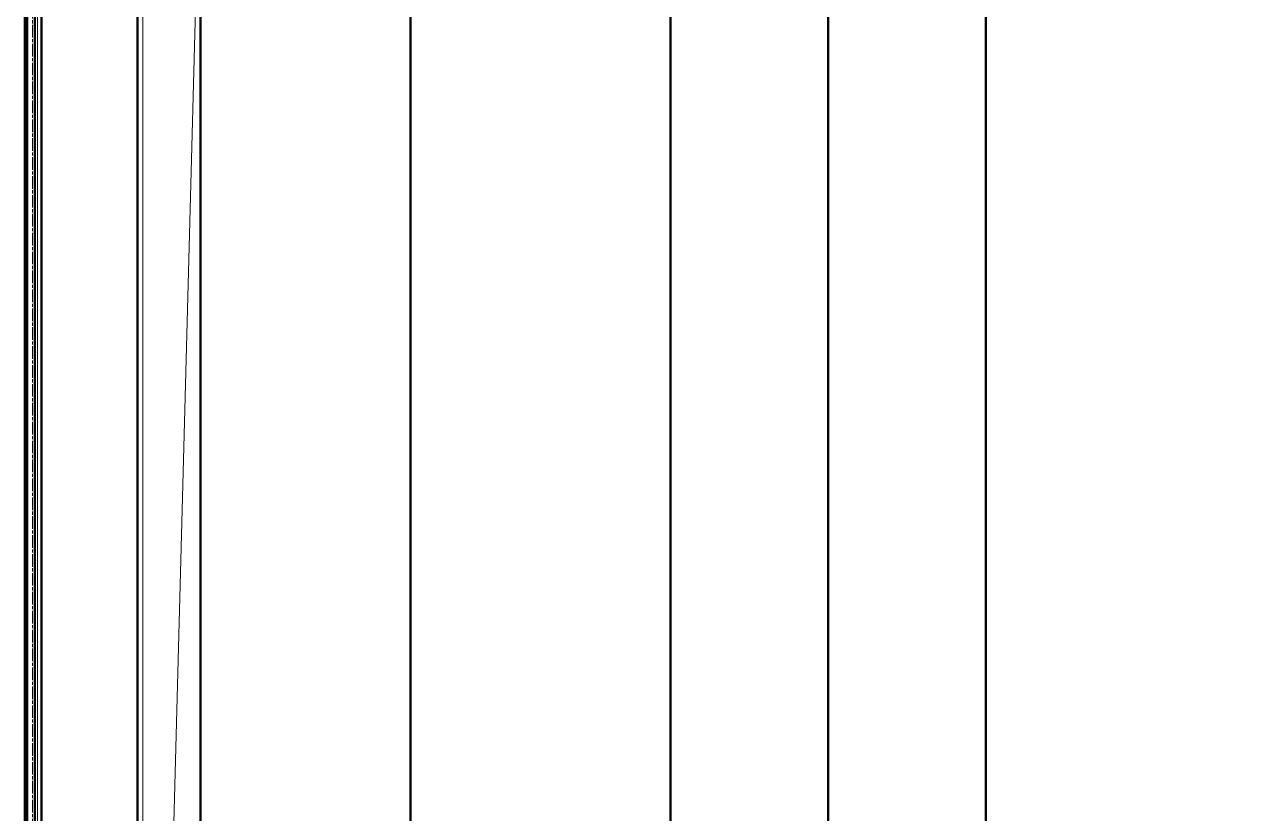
# Model space of a CAD drawing. Header units: metres. Extents: x -20317 to 2216, y -10281 to 3094.
# Drawn here: x -4064.7 to -3947, y -1614 to -1538.9 of the extents above; entities that cross this region are included whole.
import ezdxf

# ---------------------------------------------------------------- set-up
doc = ezdxf.new("R2010")
doc.units = ezdxf.units.M
doc.header["$MEASUREMENT"] = 0
for name, pattern in [('AM_ISO08W050', [18, 12, -1.5, 3, -1.5]), ('AM_ISO09W050', [22.5, 12, -1.5, 3, -1.5, 3, -1.5]), ('Amconstr', [9999, 9999, 0])]:
    doc.linetypes.add(name, pattern=pattern)
doc.layers.get('0').update_dxf_attribs({"color": 30, "lineweight": 0})
for name, color, linetype, lineweight in [('AM_CL', 1, 'Amconstr', 25), ('shaft', 3, 'Continuous', 20), ('SSN_Lift-AM_0', 7, 'Continuous', 50), ('SSN_PBC-AM_0', 5, 'Continuous', 50), ('SSN_PBC-AM_11', 9, 'AM_ISO09W050', 18), ('SSN_Signalgeber-AM_0', 3, 'Continuous', 50), ('SSN_SLT-AM_0', 1, 'Continuous', 50)]:
    doc.layers.add(name, color=color, linetype=linetype, lineweight=lineweight)
doc.layers.add('SSN_PBC-AM_7', color=5, linetype='AM_ISO08W050', lineweight=18, plot=False)

# ---------------------------------------------------------------- blocks, each defined once
blk = doc.blocks.new('LPBC_3190_D')
at = {"layer": 'AM_CL'}
blk.add_point((1700, 0), dxfattribs=at)
at = {"layer": 'SSN_PBC-AM_0'}
blk.add_line((1595, -511), (1595, 511), dxfattribs=at)
at = {"layer": 'SSN_PBC-AM_7'}
blk.add_line((1695, 511), (1695, -511), dxfattribs=at)
blk = doc.blocks.new('Lift_20-024-10000')
at = {"layer": 'SSN_Lift-AM_0'}
for p, q in [((-937.5, 705), (-937.5, -692)), ((-937.5, -692), (-937.5, 705)), ((-1087.5, -592), (-1087.5, 592)), ((-787.5, 592), (-787.5, -592))]:
    blk.add_line(p, q, dxfattribs=at)
blk = doc.blocks.new('LS_Symbol')
at = {"layer": 'SSN_Signalgeber-AM_0'}
blk.add_line((0, 769), (0, -769), dxfattribs=at)
blk = doc.blocks.new('TOR DS')
at = {"layer": 'SSN_SLT-AM_0'}
for p, q in [((-1110.1, 2.3), (1110.1, 2.3)), ((-1100.1, 1.6), (1100.1, 1.6)), ((1100.1, 0), (-1100.1, 0)), ((1100.1, -7.2), (-1100.1, -7.2)), ((994.9, -13.6), (-994.9, -13.6)), ((994.9, -13.7), (-994.9, -13.7))]:
    blk.add_line(p, q, dxfattribs=at)
blk = doc.blocks.new('A$C4EFB1426')
at = {"layer": 'SSN_Lift-AM_0', "xscale": -0.9999999999999998, "rotation": 180}
blk.add_blockref('Lift_20-024-10000', (1959.1, -1215.5), dxfattribs=at)
at = {"layer": 'SSN_PBC-AM_11', "color": 5, "rotation": 180}
blk.add_blockref('LPBC_3190_D', (1959.1, -1215.5), dxfattribs=at)
at = {"layer": 'SSN_Signalgeber-AM_0', "rotation": 180}
for p in [(424.1, -1215.5), (624.1, -1215.5)]:
    blk.add_blockref('LS_Symbol', p, dxfattribs=at)
at = {"layer": 'SSN_SLT-AM_0', "rotation": 90}
blk.add_blockref('TOR DS', (259.1, -1215.5), dxfattribs=at)

msp = doc.modelspace()

# ---------------------------------------------------------------- linework, layer by layer
at = {"layer": 'shaft', "ltscale": 0.3}
msp.add_lwpolyline([(-3698.44, -1175.88), (-4063.44, -1175.88), (-4063.44, -1740.88), (-3698.44, -1740.88)], close=True, dxfattribs=at)
msp.add_lwpolyline([(-3708.44, -1185.96), (-4053.44, -1185.88), (-4053.44, -1725.88), (-4039.44, -1199.88), (-3708.44, -1185.96)], dxfattribs=at)

# ---------------------------------------------------------------- block references
at = {"xscale": 0.1, "yscale": 0.1, "zscale": 0.1}
msp.add_blockref('A$C4EFB1426', (-4090.35, -1457.51), dxfattribs=at)

doc.saveas('drawing.dxf')
